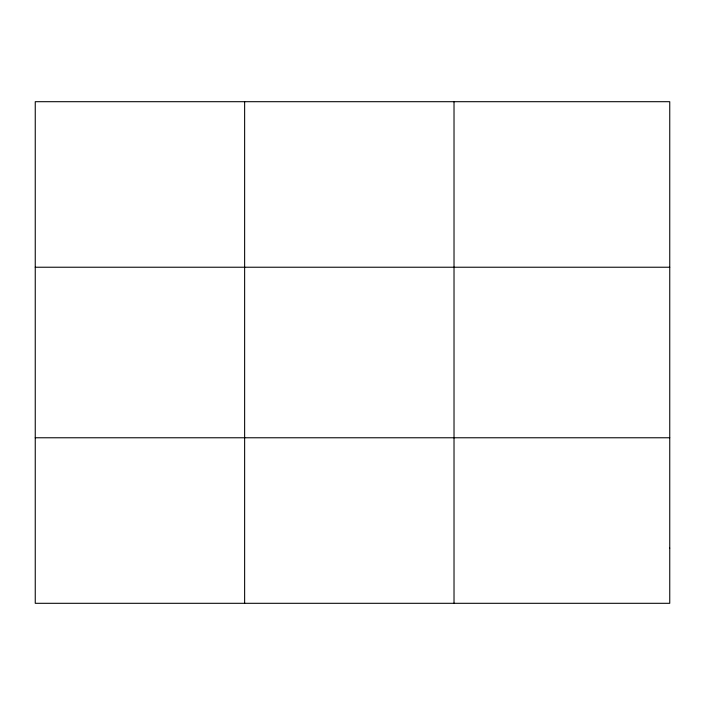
<?xml version="1.0" encoding="UTF-8"?>
<svg xmlns="http://www.w3.org/2000/svg" width="705" height="705" viewBox="0 0 705 705"><rect width="100%" height="100%" fill="white"/><g stroke="black" fill="none" stroke-linecap="round" stroke-linejoin="round"><path stroke-width="1.06" d="M244.635 603.304L244.635 101.696M454.02 603.304L454.02 101.696M35.25 267.23L669.75 267.23M35.25 437.77L669.75 437.77M669.75 548.12L669.75 603.304L35.25 603.304L35.25 101.696L669.75 101.696L669.75 548.12"/></g></svg>
